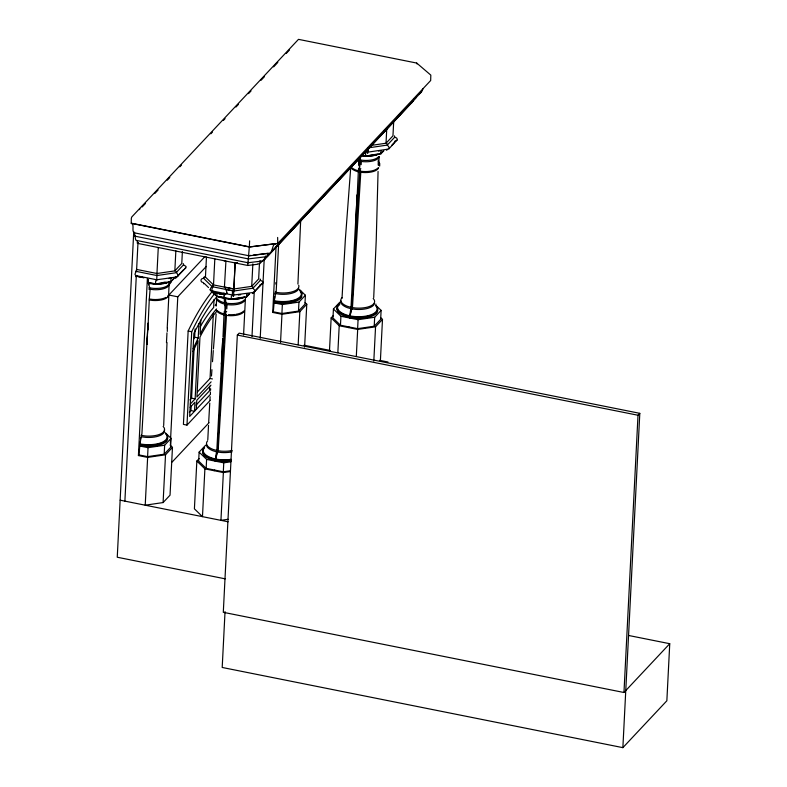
<?xml version="1.0" encoding="UTF-8"?>
<svg xmlns="http://www.w3.org/2000/svg" width="787" height="787" viewBox="0 0 787 787"><rect width="100%" height="100%" fill="white"/><g stroke="black" fill="none" stroke-linecap="round" stroke-linejoin="round"><path stroke-width="1.18" d="M378.065 171.487L376.235 240.173L373.707 297.604M378.193 165.103L378.291 160.302M249.627 240.852L249.322 246.99L277.752 243.468L430.676 80.51L430.814 75.119L416.736 63.068L298.489 39.35L131.754 216.986L131.34 218.235L131.203 223.351L249.322 246.99L276.158 243.547L274.988 243.921A7.732 5.096 69.1 0 0 273.217 246.056L271.426 251.594A7.732 5.096 69.1 0 1 270.01 253.089L248.574 255.942L249.331 246.862M167.297 331.425L167.375 328.228M167.001 342.601L163.676 425.58M300.683 220.232L297.909 284.048M224.718 305.041L224.118 297.388L225.456 299.503L226.39 304.608A1.18 0.521 -74.1 0 1 226.705 304.569L226.882 304.776A1.574 0.689 -74.1 0 1 226.971 305.494L226.804 308.927M169.136 283.536L168.595 295.558A14.894 6.227 2.9 0 1 152.757 300.457L149.255 300.014L149.304 299.011L152.806 299.453A14.894 6.227 2.9 0 0 165.988 297.397M378.734 165.181L379.118 156.761M207.798 439.766L208.516 425.413M133.751 231.516L117.253 557.235L225.2 578.838M250.925 255.391L248.544 255.686L134.705 232.903L134.656 236.12L248.367 258.903L267.157 256.601L416.48 97.244M135.748 275.568L134.97 274.397L135.964 271.338L156.957 275.539L176.111 272.725L183.538 264.796L186.086 266.527L185.762 267.885L176.947 276.935L156.741 279.779L135.748 275.568L135.767 276.69L136.289 276.198L144.051 277.762M135.964 271.338L136.633 269.429L156.957 273.502L174.842 270.876L181.777 263.478L182.377 251.663M137.322 240.871L137.312 243.203M124.887 501.122L136.328 275.401M136.515 271.722L138 242.278M139.663 209.647L139.712 208.496M170.041 445.039L172.461 447.38L165.526 454.778L147.641 457.404L138.414 455.555L147.385 278.421M138.414 455.555L139.014 454.925L139.791 445.619A21.101 8.824 2.9 0 0 167.395 437.09M139.791 445.619L140.214 442.333M148.468 279.365L148.3 282.7L155.492 284.137L170.809 281.884L175.275 277.132M161.512 283.802A18.465 7.713 2.9 0 1 153.416 283.989L148.34 283.409L148.399 282.238L149.973 289.124M165.978 433.647A21.101 8.824 2.9 0 1 162.102 442.963A21.101 8.824 2.9 0 1 139.85 444.399L141.473 435.467L145.752 436.008A17.609 7.358 2.9 0 0 163.155 426.475M146.953 344.47L148.025 323.142L141.916 433.765L141.591 435.27L140.971 435.25M155.492 284.137L155.659 280.811M147.641 457.404L145.221 505.195L163.096 502.559L170.041 495.171L172.461 447.38M139.014 454.925L147.592 456.637L148.045 447.675L164.64 445.235L171.084 438.369L165.26 432.722M156.957 273.502L158.276 247.502M166.47 342.591L166.972 332.842M167.218 327.963L168.88 295.027L204.974 256.572M170.809 281.884L170.986 278.549M147.592 456.637L164.188 454.197L164.64 445.235M163.096 502.559L165.526 454.778M174.842 270.876L175.855 250.778M175.895 276.955L175.658 278.077M170.376 443.16L177.783 296.817L206.322 266.409M171.084 438.369L170.631 447.331L164.188 454.197M183.538 264.796L183.233 263.547M211.673 292.174A191.585 58.1 -78.7 0 0 188.152 331.012L183.42 424.39L186.981 425.108L210.316 400.249M186.981 425.108L191.713 331.73A191.585 58.1 -78.7 0 1 214.556 293.728M189.342 412.29L190.946 410.568L191.172 406.033M189.962 399.894L191.575 398.173L194.153 347.313M193.72 339.079L194.664 337.249L195.087 328.868M190.306 404.036L195.137 398.891L198.078 340.761L192.963 351.582M193.11 348.779L198.226 337.957L198.954 323.585M196.307 409.368L196.76 400.288L210.946 385.177M200.823 320.181L200.105 334.298L201.551 331.484A152.629 46.285 -78.7 0 1 214.654 311.18L216.573 308.947M206.46 257.005L205.446 277.093L213.503 284.914L233.847 288.977L251.712 286.35L258.657 278.962L259.435 263.596M196.839 461.044L194.409 508.835L202.475 516.656L204.895 468.865L196.839 461.044L199.15 458.575M205.555 445.275L199.121 452.132L198.668 461.093L206.155 468.363L223.311 471.797L230.424 470.744M214.821 258.913L213.503 284.914L211.9 289.39L212.175 292.056M209.657 386.338L209.431 390.873L196.081 405.098M197.547 391.818L210.06 378.478L213.326 313.944M214.064 299.503L213.651 307.491L211.093 310.472A152.629 46.285 -78.7 0 0 200.154 326.9M206.155 468.363L206.607 459.401L199.121 452.132M247.885 295.076L249.509 293.866L246.538 297.033L231.211 299.286L216.828 296.414L217.005 293.079M224.246 293.413L224.02 297.85L229.076 298.489M225.908 287.826L224.413 287.334L225.928 261.136L224.059 260.763M215.185 461.113L216.907 448.826L222.78 338.174L221.462 364.233L221.55 362.62M244.324 310.717A14.894 6.227 2.9 0 1 228.476 315.617L223.98 315.046L224.029 314.052L225.023 314.17L225.367 315.833L223.99 338.577M222.849 356.068L223.744 338.302L217.635 448.924L215.569 459.559A21.101 8.824 2.9 0 1 203.99 447.803M231.339 459.834A21.101 8.824 2.9 0 1 215.569 459.559L217.851 450.577A1.623 0.708 -74.1 0 0 218.245 449.131L226.43 316.295A1.574 0.689 -74.1 0 0 226.331 315.587L226.164 315.371A1.18 0.521 -74.1 0 0 225.849 315.42L221.875 314.288A14.894 6.227 2.9 0 1 216.199 310.039M225.849 315.42L225.899 314.426L221.924 313.285A14.894 6.227 2.9 0 1 217.291 310.609M231.211 299.286L231.378 295.961M230.512 471.511L223.37 472.564L220.94 520.345L228.092 519.292M223.311 471.797L223.764 462.835L230.876 461.782M224.925 287.442L225.269 287.767A1.525 0.6 81.7 0 1 225.426 287.973L225.525 289.36L233.828 291.023L252.981 288.199L260.418 280.28L262.73 281.559L262.917 282.927L253.827 292.41L232.529 295.145L232.352 292.931L233.837 288.986L235.156 262.986L237.546 262.632M235.156 262.986L233.847 288.977L224.61 287.127M225.033 611.617L222.2 667.465L622.871 747.65L639.801 413.332L239.14 333.147L237.34 335.065L223.301 612.316L623.963 692.501L669.747 643.707L628.843 635.522M243.567 334.977L245.475 297.378M137.941 243.439L247.738 265.465L247.964 262.12M246.538 297.033L246.705 293.708M248.544 255.686L248.387 258.795M251.712 286.35L252.853 263.891M252.775 292.43L252.489 293.561M251.988 336.57L254.27 291.446M258.106 263.35L258.067 264.206L247.738 265.465M260.044 260.654L259.73 263.783L263.094 260.202M260.202 284.51L259.769 285.74M260.418 280.28L260.103 279.021M260.192 338.44L264.225 258.982M305.159 302.69L306.773 304.254L299.837 311.652L281.962 314.279L272.725 312.429L276.07 246.469M272.725 312.429L273.325 311.8L274.102 302.493A21.101 8.824 2.9 0 0 301.834 296.217M274.102 302.493L274.722 296.62M275.037 294.21L276.227 290.639L278.637 244.275M275.834 284.117L275.912 282.523M275.804 292.321L274.161 301.273A21.101 8.824 2.9 0 0 296.424 299.837A21.101 8.824 2.9 0 0 300.29 290.521M280.536 342.463L281.962 314.279M273.325 311.8L281.903 313.511L282.356 304.549L298.952 302.11L305.395 295.243L299.572 289.596M281.903 313.511L298.499 311.072L298.952 302.11M298.165 344.736L299.837 311.652M305.395 295.243L304.943 304.205L298.499 311.072M304.599 347.146L306.773 304.254M329.468 351.002L331.15 317.918L333.462 315.449M339.866 302.139L333.432 309.006L332.97 317.968L340.466 325.228L357.623 328.661L374.219 326.221L380.662 319.355L381.115 310.393L376.117 305.553M337.849 352.694L339.207 325.739L331.15 317.918M340.466 325.228L340.919 316.266L333.432 309.006M349.497 317.987L350.953 307.422L352.163 307.442A1.623 0.708 -74.1 0 0 352.556 305.995L360.741 173.17A1.574 0.689 -74.1 0 0 360.643 172.451L360.476 172.245A1.18 0.521 -74.1 0 0 360.161 172.284L356.186 171.163A14.894 6.227 2.9 0 1 350.51 166.903M351.012 307.274L355.931 215.982M378.636 167.592A14.894 6.227 2.9 0 1 362.787 172.481L358.292 171.92L358.341 170.927L362.837 171.477A14.894 6.227 2.9 0 0 377.799 168.093M379.177 156.78A14.894 6.227 2.9 0 1 363.338 161.679L358.833 161.109L358.626 158.325M357.16 212.933L358.055 195.166L351.946 305.789L349.881 316.433A21.101 8.824 2.9 0 1 339.856 303.388M358.852 165.349L358.872 161.05M376.009 305.671A21.101 8.824 2.9 0 1 372.133 314.987A21.101 8.824 2.9 0 1 349.881 316.433L352.163 307.442M360.161 172.294L360.21 171.3L356.236 170.159A14.894 6.227 2.9 0 1 351.602 167.483M361.174 164.65L361.282 162.358A1.574 0.689 -74.1 0 0 361.194 161.65L361.017 161.433A1.18 0.521 -74.1 0 0 360.702 161.483L359.856 157.833M361.931 155.442L365.522 156.16L365.689 152.835M356.314 356.393L357.682 329.428L375.556 326.802L382.492 319.404L380.878 317.84M357.623 328.661L358.075 319.699L374.671 317.259L381.115 310.393M365.522 156.16L380.839 153.908L381.016 150.573L378.537 151.045M374.219 326.221L374.671 317.259M373.815 361.105L375.556 326.802M371.73 145.329L386.023 143.224L386.742 129.038M368.139 147.897L387.293 145.074L394.73 137.154L396.648 138.02L397.337 139.348L396.953 140.234L388.876 148.841L387.086 149.304L386.742 150.425M380.377 361.066L382.492 319.404M393.687 121.651L392.959 135.826L386.023 143.224M394.73 137.154L394.415 135.895M623.963 692.501L638.011 415.251L639.801 413.332M669.747 643.707L666.855 700.774L622.871 747.65M208.683 422.226L209.755 403.101M224.265 293.905C223.99 296.551 225.741 293.158 227.118 293.03M342.02 298.293L345.365 239.278L350.599 169.284M248.338 258.618L248.023 262.74L136.476 240.429M221.639 361.007L221.727 359.403M222.996 336.826L223.98 315.046M357.209 195.304L358.321 171.861M216.248 306.045L216.73 297.643A14.894 6.227 2.9 0 0 222.426 303.487L226.39 304.608M147.002 344.372L147.494 336.315M147.877 329.871L149.255 300.014M209.942 399.924L210.139 396.737M358.301 195.442L359.679 172.865C358.665 168.625 361.44 162.191 359.285 157.666M210.336 393.549L210.434 391.956M210.542 390.362L210.641 388.768M211.487 376.038L211.929 369.674M212.49 361.715L213.307 350.579M213.434 348.985L216.159 314.003M156.682 280.811L157.006 274.142M233.562 296.296L233.887 289.626M367.873 153.16L367.923 152.127L387.086 149.304M224.787 294.84L225.328 293.571C227.955 294.643 226.597 290.265 225.525 289.36M140.489 438.88L140.716 437.336M226.676 311.288L225.505 313.039L225.899 314.416M175.806 277.998L183.282 269.961M212.805 290.885L212.569 292.302L223.665 294.535L223.911 293.108M394.464 142.309L391.936 145.074M366.653 149.805C366.103 154.006 369.585 151.537 368.159 148.399M275.302 292.066L275.903 292.144M423.081 88.616L421.95 91.203A7.732 7.004 -7.8 0 1 420.002 93.269L419.205 93.761M224.315 311.406L224.029 314.043M358.626 168.28L358.341 170.917M379.678 166.096L379.737 163.539L378.38 161.374M177.685 276.493L177.773 274.693L175.895 271.358M254.565 291.967L254.654 290.167L252.981 288.199L252.873 286.93M388.876 148.841L388.965 147.041L387.293 145.074L387.135 143.755M170.061 283.763L171.045 282.071M215.284 305.651L216.395 303.841M260.103 285.573L252.686 293.472M267.305 256.473L267.59 253.375L253.306 255.106M360.83 168.634L359.816 169.913L360.21 171.291M351.504 307.491L352.055 307.579M217.074 311.003L214.507 313.983A152.629 46.285 -78.7 0 0 201.413 334.288L199.967 337.092L196.927 396.973L211.113 381.862M216.474 297.24L215.087 298.834A184.817 56.054 -78.7 0 0 201.354 319.207L193.887 333.324L189.687 416.431L210.493 394.257M277.752 243.468L277.644 237.448M142.172 206.961L145.516 203.4M154.734 193.582L158.079 190.011M167.287 180.193L169.805 177.518M179.849 166.814L181.531 165.024M210.837 133.8L212.51 132.009M223.4 120.411L225.072 118.63M235.952 107.032L238.471 104.356M248.515 93.643L251.033 90.967M261.077 80.264L264.422 76.693M273.64 66.875L277.821 62.409M286.202 53.486L289.547 49.925M134.793 236.11L135.325 235.539A7.329 2.223 -78.7 0 0 136.731 240.547M137.459 243.193L137.991 242.622M148.704 282.267L148.3 282.7L153.357 283.33M205.2 276.552L203.558 278.313C200.262 278.165 199.967 282.444 203.341 282.543L203.646 283.792M212.765 292.105L223.665 294.535L212.569 292.302L213.159 291.682M264.776 258.411L267.295 255.726M271.495 251.25L273.168 249.459M276.532 245.888L279.051 243.203M288.288 233.355L291.643 229.774M300.044 220.822L303.408 217.242M312.646 207.404L316 203.823M324.401 194.871L327.756 191.29M336.157 182.348L340.358 177.872M347.913 169.815L352.96 164.444M360.515 156.387L364.715 151.921M372.271 143.864L377.307 138.492M384.026 131.331L389.073 125.959M396.628 117.912L401.665 112.541M271.023 252.204L421.389 91.971M264.117 260.084L412.231 102.241M233.493 295.764L232.952 296.207L232.972 295.115L212.628 291.052C209.401 291.623 209.932 287.629 212.195 286.684L233.188 290.885M380.839 153.908L383.82 150.74L382.187 151.95M190.139 407.351L194.969 402.206L194.507 411.286L190.946 410.568M172.176 462.008L209.126 422.629M214.133 470.715L214.733 470.075M348.444 327.589L349.044 326.949M223.842 294.358L224.964 294.574L212.736 292.134M367.391 153.071L367.283 151.989L365.089 151.557M185.762 267.885L184.768 268.603M396.953 140.234L394.513 141.385M262.642 283.359L260.959 284.343M212.51 285.347L212.195 286.684L203.558 278.313L203.99 277.073M149.304 299.011L150.11 289.242M225.023 314.17L225.918 304.864L224.423 297.427L219.553 296.581M134.705 232.903C130.986 232.126 135.02 224.344 131.281 223.331M148.34 283.409L148.625 284.805M212.628 291.052L212.028 290.915M377.858 153.996L369.546 155.354M166.736 282.218L158.531 283.428M243.547 297.132L235.244 298.489M168.536 278.519L170.917 278.165M238.264 295.046L240.655 294.702M248.013 262.75L262.081 261.038A7.703 5.076 69.1 0 0 265.622 256.05M361.036 155.777L363.446 156.013A18.465 7.713 2.9 0 0 376.589 154.783M358.902 159.8L363.407 160.371A14.894 6.227 2.9 0 0 378.37 156.977M275.234 292.272L280.074 292.882A17.609 7.358 2.9 0 0 298.706 285.209M275.165 293.62L280.005 294.23A17.609 7.358 2.9 0 0 298.735 288.435M351.012 307.225L351.622 307.294M350.953 307.422L355.793 308.032A17.609 7.358 2.9 0 0 373.186 298.499M350.884 308.77L355.724 309.38A17.609 7.358 2.9 0 0 374.455 303.585M274.299 300.772L274.397 300.782A20.492 8.568 2.9 0 0 295.991 299.375A20.492 8.568 2.9 0 0 299.749 290.334M148.871 287.776L153.367 288.347A14.894 6.227 2.9 0 0 169.215 283.448M148.802 289.085L153.308 289.646A14.894 6.227 2.9 0 0 169.146 284.756M224.059 298.568L229.135 299.149A19.213 8.027 2.9 0 0 245.091 297.043M224.59 302.926L229.096 303.497A14.894 6.227 2.9 0 0 244.059 300.113M224.531 304.235L229.027 304.805A14.894 6.227 2.9 0 0 244.865 299.906M141.404 436.815L145.693 437.356A17.609 7.358 2.9 0 0 164.326 429.682M216.681 450.42L217.851 450.577M216.641 450.548L221.481 451.158A17.609 7.358 2.9 0 0 232.204 450.469M216.573 451.895L221.413 452.505A17.609 7.358 2.9 0 0 232.135 451.807M139.978 443.898L140.076 443.907A20.492 8.568 2.9 0 0 161.679 442.501A20.492 8.568 2.9 0 0 165.427 433.46M215.697 459.057L215.795 459.067A20.492 8.568 2.9 0 0 231.093 459.333M131.803 223.292L248.082 246.567M273.778 302.838L282.356 304.549M340.919 316.266L358.075 319.699M136.289 276.198L143.46 277.644M339.207 325.739L357.682 329.428M168.88 295.027L177.783 296.817M303.989 345.198L330.383 350.481M379.58 360.328L387.981 362.01M237.34 335.065L638.011 415.251M188.152 331.012L191.713 331.73M194.664 337.249L198.226 337.957M210.06 378.478L212.431 378.95M191.575 398.173L195.137 398.891M139.466 445.963L148.045 447.675M206.607 459.401L223.764 462.835M204.895 468.865L223.37 472.564M120.145 500.178L228.082 521.781M357.829 159.338L360.771 160.174M356.737 160.351L360.702 161.483M352.005 307.628L347.726 306.418A17.609 7.358 2.9 0 1 341.952 297.722M351.937 308.976L347.657 307.766A17.609 7.358 2.9 0 1 340.85 300.85M224.984 298.686L220.183 297.417A19.213 8.027 2.9 0 1 217.478 296.256M226.459 303.3L222.485 302.178A14.894 6.227 2.9 0 1 217.851 299.493M217.743 450.705L213.415 449.544A17.609 7.358 2.9 0 1 207.64 440.848M217.625 452.112L213.346 450.892A17.609 7.358 2.9 0 1 206.538 443.976M215.884 459.087L215.795 459.067A20.492 8.568 2.9 0 1 204.571 447.655M416.687 63.039L417.012 63.944M204.207 283.379L208.525 287.57M209.922 289.705L216.828 296.414M211.811 290.777L213.238 292.921M375.852 304.018L375.92 304.835M359.147 161.758L359.433 167.71M224.836 304.884L225.121 310.845M248.397 294.83A19.213 8.027 2.9 0 1 246.98 296.01M244.511 297.073A18.465 7.713 2.9 0 1 229.135 299.149M231.28 461.054A21.101 8.824 2.9 0 1 215.51 460.769A21.101 8.824 2.9 0 1 203.371 449.711M243.488 311.229A14.894 6.227 2.9 0 1 235.933 314.338M234.762 314.495A14.894 6.227 2.9 0 1 228.525 314.613M215.746 295.233A19.213 8.027 2.9 0 1 212.854 291.928M220.616 297.447A18.465 7.713 2.9 0 1 218.294 296.453M376.078 306.192A20.492 8.568 2.9 0 1 371.1 314.761A20.492 8.568 2.9 0 1 350.107 315.931A20.492 8.568 2.9 0 1 338.882 304.53M382.708 151.704A19.213 8.027 2.9 0 1 380.406 153.416M379.403 153.918A19.213 8.027 2.9 0 1 363.407 156.072M377.426 309.114A21.101 8.824 2.9 0 1 349.822 317.643A21.101 8.824 2.9 0 1 336.993 308.032M338.243 305.887A21.101 8.824 2.9 0 1 339.797 304.599M413.746 99.369A7.703 6.975 -7.8 0 1 413.618 99.811M413.46 100.254A7.703 6.975 -7.8 0 1 409.102 104.425M300.231 291.731A21.101 8.824 2.9 0 1 301.706 293.964M173.809 277.732A19.213 8.027 2.9 0 1 172.678 279.68M170.376 281.392A19.213 8.027 2.9 0 1 153.376 284.048M165.132 282.11A19.213 8.027 2.9 0 1 162.988 282.513M169.756 281.441A18.465 7.713 2.9 0 1 162.594 283.654M168.654 294.564A14.894 6.227 2.9 0 1 167.769 296.069M357.091 195.048L355.773 221.108L357.091 195.048"/></g></svg>
